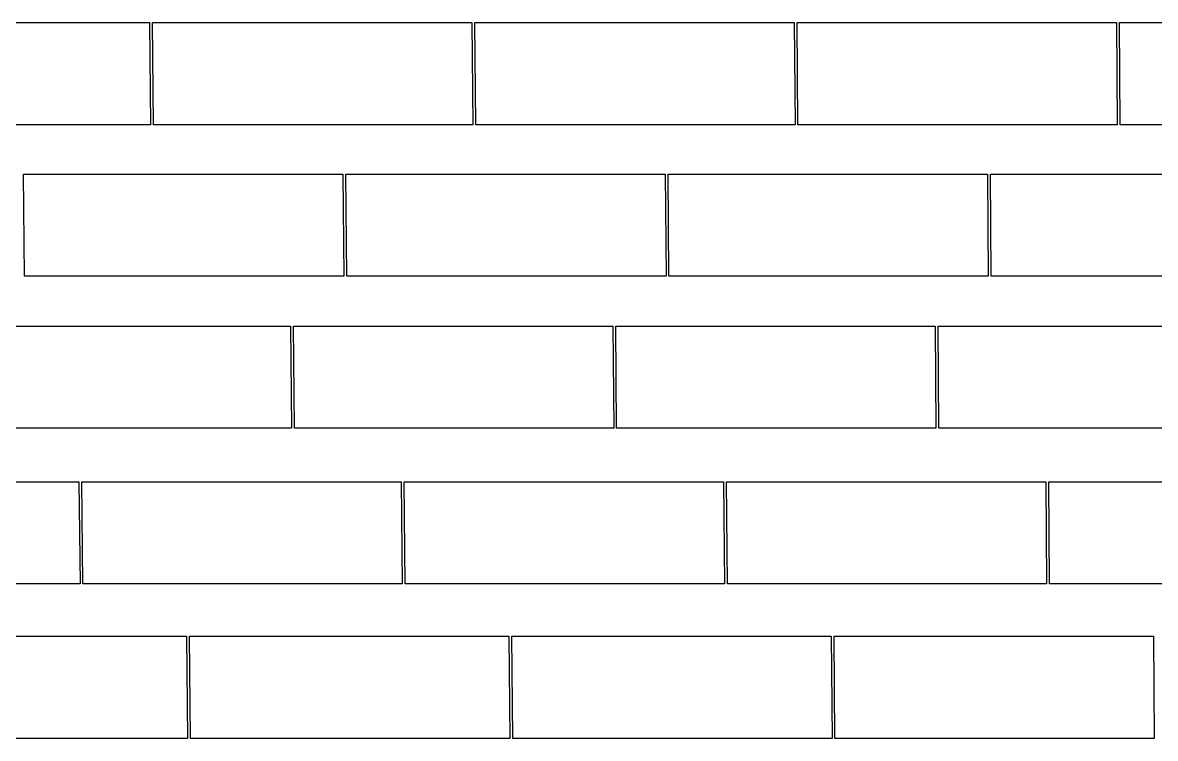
# Model space of a CAD drawing. Header units: metres. Extents: x 1351658 to 1352063, y 7182158 to 7182531.
# Drawn here: x 1351752.4 to 1351825.9, y 7182372.9 to 7182419.4 of the extents above; entities that cross this region are included whole.
import ezdxf

# ---------------------------------------------------------------- set-up
doc = ezdxf.new("R2010")
doc.units = ezdxf.units.M
doc.layers.add('PVcase PV Modules (full frames)', color=142, linetype='Continuous')
doc.layers.add('PVcase PV Modules (optimised)', color=142, linetype='Continuous')

# ---------------------------------------------------------------- blocks, each defined once
blk = doc.blocks.new('3P18@15DEG F FX ID1 PVBlock')
at = {"layer": 'PVcase PV Modules (optimised)', "color": 0, "linetype": 'ByBlock', "transparency": 33554687}
blk.add_polyline3d([(0, 0, 1.774), (20.718, 0, 1.774), (20.718, -6.62, 0), (0, -6.62, 0)], close=True, dxfattribs=at)
blk = doc.blocks.new('3P18@15DEG F FX ID2 PVBlock')
at = {"layer": 'PVcase PV Modules (optimised)', "color": 0, "linetype": 'ByBlock', "transparency": 33554687}
blk.add_polyline3d([(0, 0, 1.774), (20.718, 0, 1.774), (20.718, -6.62, 0), (0, -6.62, 0)], close=True, dxfattribs=at)

msp = doc.modelspace()

# ---------------------------------------------------------------- block references
at = {"layer": 'PVcase PV Modules (full frames)', "color": 144, "linetype": 'ByBlock', "true_color": 0x007ca5, "transparency": 33554687, "extrusion": (-0.043021, 0, 0.999074), "rotation": 90}
msp.add_blockref('3P18@15DEG F FX ID1 PVBlock', (-7182419.362, 1350490.223, -58114.67), dxfattribs=at)
at = {"layer": 'PVcase PV Modules (full frames)', "color": 144, "linetype": 'ByBlock', "true_color": 0x007ca5, "transparency": 33554687, "extrusion": (-0.035204, 0, 0.99938), "rotation": 90}
msp.add_blockref('3P18@15DEG F FX ID1 PVBlock', (-7182419.362, 1350924.465, -47547.008), dxfattribs=at)
at = {"layer": 'PVcase PV Modules (full frames)', "color": 144, "linetype": 'ByBlock', "true_color": 0x007ca5, "transparency": 33554687, "extrusion": (-0.032636, 0, 0.999467), "rotation": 90}
msp.add_blockref('3P18@15DEG F FX ID1 PVBlock', (-7182419.362, 1351063.08, -44075.793), dxfattribs=at)
at = {"layer": 'PVcase PV Modules (full frames)', "color": 144, "linetype": 'ByBlock', "true_color": 0x007ca5, "transparency": 33554687, "extrusion": (-0.0297, 0, 0.999559), "rotation": 90}
msp.add_blockref('3P18@15DEG F FX ID1 PVBlock', (-7182419.362, 1351207.632, -40106.768), dxfattribs=at)
at = {"layer": 'PVcase PV Modules (full frames)', "color": 144, "linetype": 'ByBlock', "true_color": 0x007ca5, "transparency": 33554687, "extrusion": (-0.022287, 0, 0.999752), "rotation": 90}
msp.add_blockref('3P18@15DEG F FX ID1 PVBlock', (-7182419.362, 1351488.785, -30086.359), dxfattribs=at)
at = {"layer": 'PVcase PV Modules (full frames)', "color": 144, "linetype": 'ByBlock', "true_color": 0x007ca5, "transparency": 33554687, "extrusion": (-0.039079, 0, 0.999236), "rotation": 90}
msp.add_blockref('3P18@15DEG F FX ID1 PVBlock', (-7182409.531, 1350721.557, -52785.442), dxfattribs=at)
at = {"layer": 'PVcase PV Modules (full frames)', "color": 144, "linetype": 'ByBlock', "true_color": 0x007ca5, "transparency": 33554687, "extrusion": (-0.03309, 0, 0.999452), "rotation": 90}
msp.add_blockref('3P18@15DEG F FX ID1 PVBlock', (-7182409.531, 1351034.529, -44690.161), dxfattribs=at)
at = {"layer": 'PVcase PV Modules (full frames)', "color": 144, "linetype": 'ByBlock', "true_color": 0x007ca5, "transparency": 33554687, "extrusion": (-0.032838, 0, 0.999461), "rotation": 90}
msp.add_blockref('3P18@15DEG F FX ID1 PVBlock', (-7182409.531, 1351066.655, -44349.734), dxfattribs=at)
at = {"layer": 'PVcase PV Modules (full frames)', "color": 144, "linetype": 'ByBlock', "true_color": 0x007ca5, "transparency": 33554687, "extrusion": (-0.022983, 0, 0.999736), "rotation": 90}
msp.add_blockref('3P18@15DEG F FX ID1 PVBlock', (-7182409.531, 1351459.14, -31027.33), dxfattribs=at)
at = {"layer": 'PVcase PV Modules (full frames)', "color": 144, "linetype": 'ByBlock', "true_color": 0x007ca5, "transparency": 33554687, "extrusion": (-0.039799, 0, 0.999208), "rotation": 90}
msp.add_blockref('3P18@15DEG F FX ID1 PVBlock', (-7182399.672, 1350679.724, -53760.078), dxfattribs=at)
at = {"layer": 'PVcase PV Modules (full frames)', "color": 144, "linetype": 'ByBlock', "true_color": 0x007ca5, "transparency": 33554687, "extrusion": (-0.034221, 0, 0.999414), "rotation": 90}
msp.add_blockref('3P18@15DEG F FX ID1 PVBlock', (-7182399.672, 1350979.681, -46219.474), dxfattribs=at)
at = {"layer": 'PVcase PV Modules (full frames)', "color": 144, "linetype": 'ByBlock', "true_color": 0x007ca5, "transparency": 33554687, "extrusion": (-0.033177, 0, 0.999449), "rotation": 90}
msp.add_blockref('3P18@15DEG F FX ID1 PVBlock', (-7182399.672, 1351048.139, -44807.919), dxfattribs=at)
at = {"layer": 'PVcase PV Modules (full frames)', "color": 144, "linetype": 'ByBlock', "true_color": 0x007ca5, "transparency": 33554687, "extrusion": (-0.025436, 0, 0.999676), "rotation": 90}
msp.add_blockref('3P18@15DEG F FX ID1 PVBlock', (-7182399.672, 1351375.526, -34344.09), dxfattribs=at)
at = {"layer": 'PVcase PV Modules (full frames)', "color": 144, "linetype": 'ByBlock', "true_color": 0x007ca5, "transparency": 33554687, "extrusion": (-0.042215, 0, 0.999109), "rotation": 90}
msp.add_blockref('3P18@15DEG F FX ID2 PVBlock', (-7182389.569, 1350532.068, -57025.549), dxfattribs=at)
at = {"layer": 'PVcase PV Modules (full frames)', "color": 144, "linetype": 'ByBlock', "true_color": 0x007ca5, "transparency": 33554687, "extrusion": (-0.038078, 0, 0.999275), "rotation": 90}
msp.add_blockref('3P18@15DEG F FX ID2 PVBlock', (-7182389.569, 1350777.485, -51433.846), dxfattribs=at)
at = {"layer": 'PVcase PV Modules (full frames)', "color": 144, "linetype": 'ByBlock', "true_color": 0x007ca5, "transparency": 33554687, "extrusion": (-0.033141, 0, 0.999451), "rotation": 90}
msp.add_blockref('3P18@15DEG F FX ID2 PVBlock', (-7182389.569, 1351036.033, -44759.088), dxfattribs=at)
at = {"layer": 'PVcase PV Modules (full frames)', "color": 144, "linetype": 'ByBlock', "true_color": 0x007ca5, "transparency": 33554687, "extrusion": (-0.035945, 0, 0.999354), "rotation": 90}
msp.add_blockref('3P18@15DEG F FX ID2 PVBlock', (-7182389.569, 1350926.037, -48549.87), dxfattribs=at)
at = {"layer": 'PVcase PV Modules (full frames)', "color": 144, "linetype": 'ByBlock', "true_color": 0x007ca5, "transparency": 33554687, "extrusion": (-0.022637, 0, 0.999744), "rotation": 90}
msp.add_blockref('3P18@15DEG F FX ID2 PVBlock', (-7182389.569, 1351473.581, -30559.733), dxfattribs=at)
at = {"layer": 'PVcase PV Modules (full frames)', "color": 144, "linetype": 'ByBlock', "true_color": 0x007ca5, "transparency": 33554687, "extrusion": (-0.040788, 0, 0.999168), "rotation": 90}
msp.add_blockref('3P18@15DEG F FX ID2 PVBlock', (-7182379.545, 1350619.121, -55096.585), dxfattribs=at)
at = {"layer": 'PVcase PV Modules (full frames)', "color": 144, "linetype": 'ByBlock', "true_color": 0x007ca5, "transparency": 33554687, "extrusion": (-0.036552, 0, 0.999332), "rotation": 90}
msp.add_blockref('3P18@15DEG F FX ID2 PVBlock', (-7182379.545, 1350861.449, -49370.732), dxfattribs=at)
at = {"layer": 'PVcase PV Modules (full frames)', "color": 144, "linetype": 'ByBlock', "true_color": 0x007ca5, "transparency": 33554687, "extrusion": (-0.034246, 0, 0.999413), "rotation": 90}
msp.add_blockref('3P18@15DEG F FX ID2 PVBlock', (-7182379.545, 1350992.647, -46254.496), dxfattribs=at)
at = {"layer": 'PVcase PV Modules (full frames)', "color": 144, "linetype": 'ByBlock', "true_color": 0x007ca5, "transparency": 33554687, "extrusion": (-0.030785, 0, 0.999526), "rotation": 90}
msp.add_blockref('3P18@15DEG F FX ID2 PVBlock', (-7182379.545, 1351165.645, -41575.28), dxfattribs=at)

doc.saveas('drawing.dxf')
